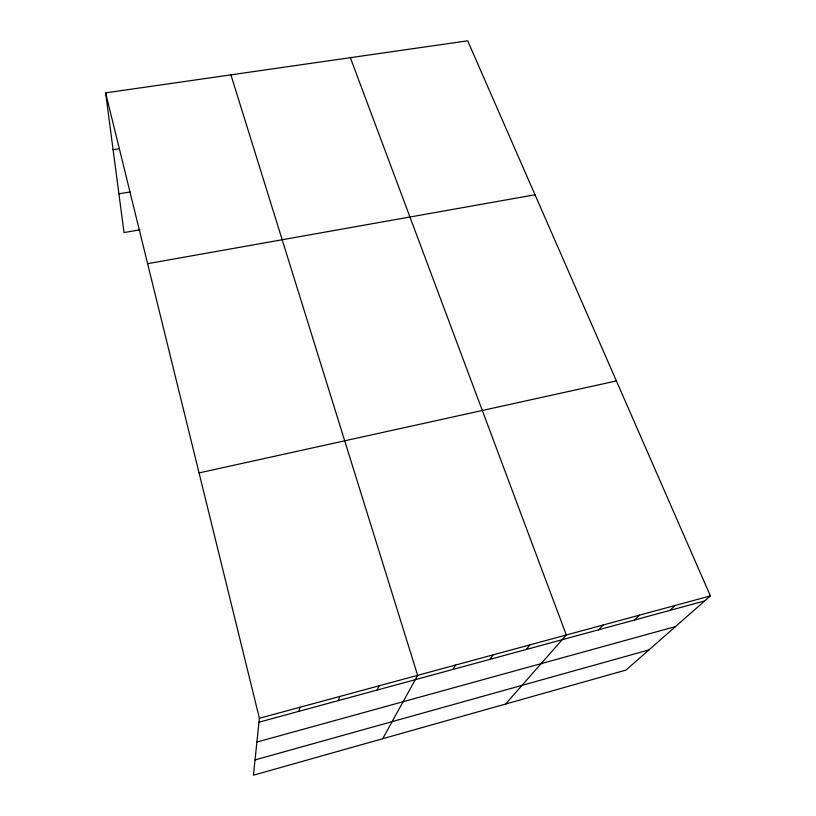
<?xml version="1.0" encoding="UTF-8"?>
<svg xmlns="http://www.w3.org/2000/svg" width="816" height="816" viewBox="0 0 816 816"><rect width="100%" height="100%" fill="white"/><g stroke="black" fill="none" stroke-linecap="round" stroke-linejoin="round"><path stroke-width="1.22" d="M105.611 92.871L259.396 718.274L253.429 775.2L626.005 670.058L710.389 595.915L467.69 40.8L105.611 92.871L124.022 232.56L139.985 229.826M298.982 711.307L299.9 707.288M338.344 700.597L339.772 696.476M377.094 690.05L379.012 685.828M382.724 738.715L417.639 675.342L230.908 74.858M452.829 669.446L455.675 665.03M489.835 659.379L493.119 654.86M526.289 649.465L530.002 644.854M505.614 704.035L566.314 635.001L350.339 57.681M598.638 629.779L603.167 625.005M634.522 620.017L639.458 615.162M669.865 610.399L675.189 605.462M255.031 759.92L648.934 649.913M256.907 742.05L675.495 626.576M259.396 718.274L710.389 595.915M258.988 722.191L704.687 600.923M199.063 472.913L616.396 380.929M147.614 263.68L535 194.769M118.912 193.8L130.009 191.984M113.098 149.665L119.33 148.696"/></g></svg>
